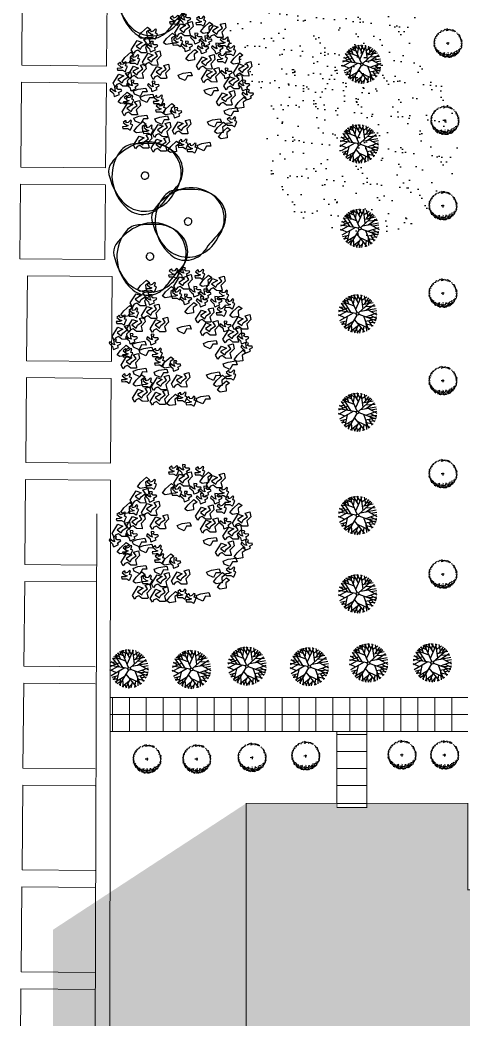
# Model space of a CAD drawing. Header units: millimetres. Extents: x 216896 to 446004, y 63591 to 243769.
# Drawn here: x 261577 to 287695, y 134254 to 193109 of the extents above; entities that cross this region are included whole.
import ezdxf

# ---------------------------------------------------------------- set-up
doc = ezdxf.new("R2010")
doc.units = ezdxf.units.MM
for name, color, linetype, true_color in [('green', 7, 'Continuous', 0x45e718), ('hatch', 7, 'Continuous', 0x515350), ('shadov', 7, 'Continuous', 0x2a3c34), ('trees', 7, 'Continuous', 0x547000)]:
    doc.layers.add(name, color=color, linetype=linetype, true_color=true_color)
doc.layers.add('line pedestr', color=7, linetype='Continuous', lineweight=5, true_color=0x1c1c1c)
doc.layers.add('wall', color=5, linetype='Continuous', lineweight=40)

# ---------------------------------------------------------------- blocks, each defined once
blk = doc.blocks.new('TRM')
for centre, radius, start, end in [((0.64, -0.14), 6.37, 100.4555, 151.0425), ((1.12, 0.09), 6.2, 85.3103, 127.4297), ((0.46, 0.84), 5.37, 1.1676, 100.4555), ((1.27, 1.98), 4.3, 351.1087, 85.3103), ((26.38, -31.74), 46.83, 128.3098, 132.2959), ((-3.08, 0.64), 3.07, 132.2959, 177.6877), ((3.24, -1.58), 9.33, 151.0425, 184.4792), ((0.75, 0.48), 6.89, 177.6877, 221.0767), ((-0.08, -0.21), 0.633, 142.6793, 321.6826), ((0.01, -0.28), 0.752, 61.2791, 142.6793), ((-0.17, -0.14), 0.752, 321.6826, 43.0427), ((22.4, -0.79), 17.01, 172.9001, 184.8756), ((-0.52, -0.47), 6.51, 338.1526, 12.6145), ((-3.65, -2.12), 2.43, 184.4792, 231.1587), ((0.46, -0.87), 5.45, 255.6085, 338.1526), ((1.34, -2.58), 4.12, 269.0752, 4.8756), ((1.91, 4.8), 11.3, 231.1587, 255.6085), ((1.4, 1.06), 7.76, 221.0767, 269.0752)]:
    blk.add_arc(centre, radius, start, end)
blk = doc.blocks.new('BRANCHO1', base_point=(16.66, 36.12))
for p, q in [((16.573, 36.1498), (16.6363, 36.2083)), ((16.6363, 36.2083), (16.6707, 36.1837)), ((16.7024, 36.1683), (16.6909, 36.2022)), ((16.6909, 36.2022), (16.7311, 36.2022)), ((16.7311, 36.2022), (16.7283, 36.1621)), ((16.5817, 36.1159), (16.573, 36.1498)), ((16.5989, 36.1313), (16.5817, 36.1159)), ((16.6219, 36.1344), (16.5989, 36.1313)), ((16.6707, 36.1837), (16.619, 36.1683)), ((16.619, 36.1683), (16.6449, 36.1344)), ((16.642, 36.1067), (16.6219, 36.1344)), ((16.6449, 36.1344), (16.6622, 36.1529)), ((16.6622, 36.1529), (16.7024, 36.1683)), ((16.7283, 36.1621), (16.688, 36.1375)), ((16.688, 36.1375), (16.688, 36.1005)), ((16.6851, 36.0944), (16.642, 36.1067)), ((16.688, 36.1005), (16.6851, 36.0944))]:
    blk.add_line(p, q)
blk = doc.blocks.new('BRANCHO2', base_point=(16.83, 36.07))
for p, q in [((16.7826, 36.0972), (16.8244, 36.1012)), ((16.7857, 36.0721), (16.7826, 36.0972)), ((16.8235, 36.041), (16.7857, 36.0721)), ((16.8534, 36.0726), (16.8235, 36.041)), ((16.8244, 36.1012), (16.8867, 36.0942)), ((16.8887, 36.0624), (16.8534, 36.0726)), ((16.8867, 36.0942), (16.8887, 36.0624))]:
    blk.add_line(p, q)
blk = doc.blocks.new('BRANCHO3', base_point=(16.71, 35.96))
for p, q in [((16.6899, 36.0349), (16.6698, 36.0256)), ((16.6956, 36.0318), (16.6899, 36.0349)), ((16.6554, 35.9949), (16.6554, 35.9795)), ((16.6841, 35.9887), (16.6554, 35.9949)), ((16.6554, 35.9795), (16.6812, 35.9733)), ((16.6698, 36.0256), (16.687, 36.001)), ((16.6812, 35.9733), (16.6927, 35.9702)), ((16.7014, 35.9918), (16.6841, 35.9887)), ((16.687, 36.001), (16.7014, 35.9918)), ((16.6927, 36.0165), (16.6956, 36.0318)), ((16.71, 36.0165), (16.6927, 36.0165)), ((16.6927, 35.9702), (16.7071, 35.9548)), ((16.7071, 35.9548), (16.7128, 35.9548)), ((16.7301, 36.0288), (16.71, 36.0165)), ((16.7128, 35.9548), (16.7243, 35.9702)), ((16.7243, 35.9979), (16.7387, 36.0226)), ((16.7387, 35.9887), (16.7243, 35.9979)), ((16.7243, 35.9702), (16.7387, 35.9887)), ((16.7387, 36.0226), (16.7301, 36.0288))]:
    blk.add_line(p, q)
blk = doc.blocks.new('A$C1C0644A9')
at = {"color": 0, "linetype": 'ByBlock', "xscale": 12, "yscale": 12, "zscale": 12}
for name, p, rotation in [('BRANCHO2', (-2.07, 6.02), 33.69006752598449), ('BRANCHO3', (1.77, 6.02), 315.0000000000102), ('BRANCHO2', (-4.23, 4.1), 33.69006752598449), ('BRANCHO3', (-1.95, 4.34), 315.0000000000102), ('BRANCHO2', (0.09, 4.82), 33.69006752598449), ('BRANCHO3', (2.37, 3.98), 315.0000000000102), ('BRANCHO2', (3.81, 4.94), 33.69006752598449), ('BRANCHO3', (1.29, 3.5), 315.0000000000102), ('BRANCHO3', (2.73, 2.9), 315.0000000000102), ('BRANCHO3', (3.21, 3.5), 315.0000000000102), ('BRANCHO2', (1.77, 2.78), 33.69006752598449), ('BRANCHO3', (4.05, 2.54), 315.0000000000102), ('BRANCHO3', (-6.39, 1.1), 315.0000000000102), ('BRANCHO3', (-4.71, 1.22), 315.0000000000102), ('BRANCHO2', (5.85, 1.34), 33.69006752598449), ('BRANCHO2', (-5.55, 0.5), 33.69006752598449), ('BRANCHO3', (-2.79, 0.62), 315.0000000000102), ('BRANCHO3', (4.29, 0.02), 315.0000000000102), ('BRANCHO3', (5.61, -1.54), 315.0000000000102), ('BRANCHO2', (-1.71, -1.66), 33.69006752598449), ('BRANCHO3', (-1.35, -2.38), 315.0000000000102), ('BRANCHO3', (5.73, -2.5), 315.0000000000102), ('BRANCHO2', (-4.83, -2.62), 33.69006752598449), ('BRANCHO2', (5.13, -2.86), 33.69006752598449), ('BRANCHO2', (-2.19, -5.26), 33.69006752598449), ('BRANCHO2', (2.61, -4.66), 33.69006752598449), ('BRANCHO2', (2.85, -5.26), 33.69006752598449)]:
    blk.add_blockref(name, p, dxfattribs=dict(at, rotation=rotation))
for name, p in [('BRANCHO3', (1.17, 6.14)), ('BRANCHO3', (-1.23, 5.42)), ('BRANCHO1', (1.77, 5.06)), ('BRANCHO3', (3.57, 5.42)), ('BRANCHO1', (-2.67, 4.58)), ('BRANCHO3', (0.93, 4.1)), ('BRANCHO1', (4.77, 4.1)), ('BRANCHO3', (-4.83, 3.14)), ('BRANCHO3', (-3.51, 3.5)), ('BRANCHO1', (-1.95, 3.14)), ('BRANCHO1', (-5.19, 1.94)), ('BRANCHO1', (-3.63, 2.3)), ('BRANCHO3', (5.25, 2.9)), ('BRANCHO1', (-1.47, 1.7)), ('BRANCHO1', (2.97, 1.46)), ('BRANCHO3', (4.65, 1.46)), ('BRANCHO3', (5.61, 1.94)), ('BRANCHO2', (-3.99, 0.74)), ('BRANCHO2', (0.57, 1.1)), ('BRANCHO1', (3.09, 0.14)), ('BRANCHO1', (6.21, -0.1)), ('BRANCHO1', (-5.07, -0.94)), ('BRANCHO3', (-5.07, -0.1)), ('BRANCHO2', (-3.51, 0.02)), ('BRANCHO3', (-2.31, -0.82)), ('BRANCHO3', (-2.31, -1.66)), ('BRANCHO2', (2.61, -0.94)), ('BRANCHO1', (5.01, -1.06)), ('BRANCHO3', (-5.79, -2.38)), ('BRANCHO2', (-4.59, -1.78)), ('BRANCHO1', (3.93, -2.38)), ('BRANCHO3', (-3.99, -3.34)), ('BRANCHO1', (-2.79, -3.7)), ('BRANCHO2', (-2.67, -2.38)), ('BRANCHO1', (-4.83, -4.3)), ('BRANCHO1', (-0.87, -3.94)), ('BRANCHO2', (2.13, -3.94)), ('BRANCHO3', (3.93, -4.66)), ('BRANCHO2', (3.93, -3.34)), ('BRANCHO1', (-3.27, -5.02)), ('BRANCHO3', (-1.11, -5.5)), ('BRANCHO3', (-0.39, -6.1)), ('BRANCHO2', (0.57, -5.86))]:
    blk.add_blockref(name, p, dxfattribs=at)
blk = doc.blocks.new('A$C19F01AD3')
at = {"color": 0}
for p, q in [((-0.537, 0.486), (-0.78, 0.526)), ((-0.603, 0.378), (-0.762, 0.551)), ((-0.427, 0.608), (-0.645, 0.687)), ((-0.423, 0.202), (-0.625, 0.705)), ((-0.053, 0.401), (-0.557, 0.761)), ((-0.281, 0.137), (-0.489, 0.808)), ((-0.292, 0.682), (-0.444, 0.833)), ((-0.41, 0.656), (-0.413, 0.85)), ((-0.095, 0.686), (-0.355, 0.876)), ((-0.284, 0.566), (-0.306, 0.895)), ((-0.115, 0.82), (-0.22, 0.92)), ((-0.199, 0.762), (-0.197, 0.926)), ((-0.003, 0.066), (-0.132, 0.938)), ((-0.108, 0.772), (-0.021, 0.947)), ((0.036, 0.751), (-0.094, 0.942)), ((-0.071, 0.523), (0.125, 0.94)), ((-0.03, 0.247), (0.451, 0.836)), ((0.181, 0.505), (0.055, 0.946)), ((0.139, 0.654), (0.295, 0.902)), ((0.301, 0.652), (0.208, 0.926)), ((0.327, 0.171), (0.415, 0.854)), ((0.381, 0.592), (0.656, 0.688)), ((0.447, 0.372), (0.728, 0.611)), ((0.537, 0.448), (0.555, 0.771)), ((0.581, 0.486), (0.812, 0.493)), ((0.61, 0.361), (0.792, 0.525)), ((-0.191, 0.096), (-0.93, -0.097)), ((-0.514, 0.243), (-0.925, 0.146)), ((-0.649, -0.024), (-0.917, 0.192)), ((-0.365, 0.409), (-0.874, 0.342)), ((-0.056, 0.034), (-0.851, 0.397)), ((-0.519, 0.01), (-0.785, -0.504)), ((0.057, 0.032), (0.844, 0.436)), ((0.172, 0.091), (0.947, 0.026)), ((0.354, 0.378), (0.885, 0.344)), ((0.438, 0.069), (0.92, 0.232)), ((0.481, 0.25), (0.935, 0.157)), ((0.542, 0.06), (0.9, -0.29)), ((-0.623, -0.191), (-0.916, -0.185)), ((-0.695, -0.33), (-0.891, -0.28)), ((-0.739, -0.188), (-0.874, -0.33)), ((-0.33, -0.318), (-0.818, -0.45)), ((-0.048, -0.045), (-0.672, -0.648)), ((-0.544, -0.376), (-0.636, -0.683)), ((-0.44, -0.424), (-0.504, -0.786)), ((-0.222, -0.214), (0.101, -0.931)), ((-0.135, -0.408), (0.394, -0.852)), ((0.058, -0.031), (0.774, -0.539)), ((0.25, -0.167), (0.318, -0.882)), ((0.276, -0.444), (0.808, -0.487)), ((0.351, -0.239), (0.926, -0.196)), ((0.426, -0.456), (0.522, -0.782)), ((0.447, -0.307), (0.864, -0.381)), ((0.513, -0.354), (0.675, -0.657)), ((0.592, -0.221), (0.832, -0.446)), ((0.66, -0.055), (0.944, -0.08)), ((-0.579, -0.491), (-0.753, -0.551)), ((-0.158, -0.58), (-0.551, -0.753)), ((-0.393, -0.684), (-0.371, -0.857)), ((-0.092, -0.504), (-0.391, -0.848)), ((-0.066, -0.756), (-0.281, -0.891)), ((-0.245, -0.681), (-0.239, -0.903)), ((-0.018, -0.666), (-0.154, -0.922)), ((0.148, -0.645), (0.016, -0.936)), ((0.282, -0.506), (0.196, -0.916)), ((0.289, -0.582), (0.583, -0.738)), ((0.458, -0.563), (0.724, -0.603))]:
    blk.add_line(p, q, dxfattribs=at)
blk.add_circle((0, 0), 0.0659, dxfattribs=at)
blk = doc.blocks.new('arbor2')
at = {"color": 0}
for p, q in [((-0.293, 0.325), (-0.286, 0.295)), ((-0.286, 0.339), (-0.258, 0.319)), ((-0.253, 0.308), (-0.272, 0.347)), ((-0.236, 0.344), (-0.252, 0.367)), ((-0.202, 0.344), (-0.227, 0.376)), ((-0.201, 0.363), (-0.202, 0.388)), ((-0.168, 0.375), (-0.178, 0.394)), ((-0.146, 0.414), (-0.151, 0.384)), ((-0.134, 0.423), (-0.115, 0.394)), ((-0.086, 0.409), (-0.092, 0.437)), ((-0.034, 0.436), (-0.053, 0.401)), ((-0.011, 0.412), (-0.013, 0.433)), ((-0.003, 0.444), (0.017, 0.422)), ((0.035, 0.449), (0.017, 0.426)), ((0.062, 0.439), (0.046, 0.421)), ((0.057, 0.408), (0.066, 0.388)), ((0.093, 0.45), (0.074, 0.424)), ((0.088, 0.422), (0.079, 0.391)), ((0.094, 0.399), (0.085, 0.38)), ((0.116, 0.401), (0.133, 0.419)), ((0.128, 0.421), (0.119, 0.39)), ((0.151, 0.41), (0.143, 0.382)), ((0.18, 0.409), (0.171, 0.388)), ((0.186, 0.379), (0.202, 0.363)), ((0.206, 0.396), (0.199, 0.362)), ((0.224, 0.383), (0.222, 0.362)), ((0.251, 0.376), (0.238, 0.353)), ((0.269, 0.364), (0.247, 0.334)), ((0.256, 0.344), (0.247, 0.321)), ((0.264, 0.361), (0.276, 0.322)), ((0.285, 0.301), (0.298, 0.317)), ((0.296, 0.348), (0.302, 0.321)), ((0.314, 0.318), (0.312, 0.289)), ((-0.442, -0.007), (-0.42, 0.012)), ((-0.441, 0.035), (-0.407, 0.041)), ((-0.397, 0.036), (-0.438, 0.051)), ((-0.41, 0.074), (-0.437, 0.079)), ((-0.437, 0.02), (-0.411, 0.004)), ((-0.386, 0.098), (-0.426, 0.102)), ((-0.398, 0.112), (-0.417, 0.129)), ((-0.41, 0.164), (-0.383, 0.173)), ((-0.384, 0.144), (-0.404, 0.15)), ((-0.395, 0.187), (-0.378, 0.162)), ((-0.394, 0.202), (-0.36, 0.195)), ((-0.352, 0.187), (-0.385, 0.215)), ((-0.35, 0.226), (-0.373, 0.241)), ((-0.319, 0.239), (-0.354, 0.259)), ((-0.325, 0.257), (-0.335, 0.279)), ((-0.316, 0.309), (-0.287, 0.308)), ((-0.299, 0.281), (-0.315, 0.294)), ((0.039, -0.009), (-0.056, 0.013)), ((0.01, 0.036), (-0.012, -0.045)), ((0.348, 0.238), (0.371, 0.254)), ((0.367, 0.203), (0.392, 0.204)), ((0.38, 0.17), (0.398, 0.18)), ((0.387, 0.117), (0.431, 0.12)), ((0.418, 0.148), (0.388, 0.153)), ((0.428, 0.136), (0.398, 0.118)), ((0.412, 0.175), (0.399, 0.148)), ((0.401, 0.057), (0.44, 0.068)), ((0.413, 0.088), (0.441, 0.094)), ((0.416, 0.013), (0.437, 0.015)), ((0.417, 0.049), (0.441, 0.04)), ((0.448, 0.005), (0.427, -0.015)), ((-0.411, -0.051), (-0.434, -0.042)), ((-0.407, -0.09), (-0.434, -0.096)), ((-0.394, -0.059), (-0.433, -0.07)), ((-0.41, -0.015), (-0.431, -0.017)), ((-0.38, -0.119), (-0.424, -0.122)), ((-0.421, -0.138), (-0.392, -0.12)), ((-0.385, -0.032), (-0.412, -0.05)), ((-0.412, -0.15), (-0.381, -0.155)), ((-0.406, -0.177), (-0.393, -0.151)), ((-0.37, -0.089), (-0.397, -0.106)), ((-0.373, -0.172), (-0.391, -0.182)), ((-0.36, -0.205), (-0.385, -0.206)), ((-0.353, -0.121), (-0.38, -0.139)), ((-0.342, -0.207), (-0.374, -0.232)), ((-0.342, -0.24), (-0.365, -0.256)), ((-0.333, -0.145), (-0.36, -0.163)), ((-0.36, -0.163), (-0.359, -0.185)), ((-0.306, -0.257), (-0.345, -0.276)), ((-0.312, -0.219), (-0.339, -0.237)), ((-0.336, -0.29), (-0.317, -0.262)), ((-0.328, -0.181), (-0.326, -0.203)), ((-0.323, -0.297), (-0.293, -0.29)), ((-0.319, -0.269), (-0.301, -0.298)), ((-0.307, -0.32), (-0.306, -0.291)), ((-0.275, -0.22), (-0.302, -0.237)), ((-0.299, -0.198), (-0.297, -0.22)), ((-0.269, -0.252), (-0.296, -0.27)), ((-0.279, -0.303), (-0.292, -0.319)), ((-0.271, -0.283), (-0.278, -0.256)), ((-0.258, -0.28), (-0.256, -0.302)), ((-0.226, -0.301), (-0.241, -0.316)), ((-0.209, -0.253), (-0.236, -0.27)), ((-0.232, -0.28), (-0.223, -0.256)), ((-0.174, -0.275), (-0.2, -0.289)), ((-0.197, -0.28), (-0.199, -0.26)), ((-0.197, -0.29), (-0.195, -0.312)), ((-0.188, -0.248), (-0.169, -0.27)), ((-0.169, -0.31), (-0.186, -0.334)), ((-0.11, -0.309), (-0.13, -0.335)), ((-0.07, -0.292), (-0.053, -0.274)), ((0.021, -0.297), (0.013, -0.33)), ((0.114, -0.308), (0.116, -0.34)), ((0.151, -0.288), (0.15, -0.318)), ((0.184, -0.301), (0.196, -0.328)), ((0.207, -0.283), (0.214, -0.306)), ((0.237, -0.282), (0.244, -0.304)), ((0.259, -0.31), (0.279, -0.349)), ((0.275, -0.252), (0.276, -0.274)), ((0.286, -0.267), (0.293, -0.289)), ((0.3, -0.327), (0.293, -0.297)), ((0.305, -0.283), (0.322, -0.296)), ((0.309, -0.248), (0.316, -0.271)), ((0.325, -0.241), (0.36, -0.261)), ((0.331, -0.259), (0.341, -0.282)), ((0.356, -0.228), (0.38, -0.243)), ((0.358, -0.189), (0.391, -0.218)), ((0.4, -0.204), (0.367, -0.197)), ((0.402, -0.189), (0.384, -0.164)), ((0.417, -0.166), (0.389, -0.176)), ((0.39, -0.146), (0.41, -0.152)), ((0.393, -0.1), (0.433, -0.104)), ((0.403, -0.039), (0.444, -0.053)), ((0.405, -0.114), (0.423, -0.131)), ((0.448, -0.037), (0.414, -0.043)), ((0.416, -0.076), (0.444, -0.081)), ((0.443, -0.022), (0.417, -0.006)), ((-0.254, -0.329), (-0.277, -0.339)), ((-0.237, -0.323), (-0.257, -0.358)), ((-0.204, -0.344), (-0.24, -0.353)), ((-0.224, -0.354), (-0.239, -0.378)), ((-0.21, -0.324), (-0.234, -0.333)), ((-0.184, -0.356), (-0.213, -0.389)), ((-0.2, -0.398), (-0.192, -0.364)), ((-0.187, -0.352), (-0.182, -0.372)), ((-0.185, -0.4), (-0.16, -0.382)), ((-0.162, -0.415), (-0.171, -0.387)), ((-0.142, -0.321), (-0.158, -0.338)), ((-0.142, -0.388), (-0.148, -0.408)), ((-0.146, -0.351), (-0.137, -0.372)), ((-0.109, -0.403), (-0.127, -0.421)), ((-0.115, -0.337), (-0.125, -0.368)), ((-0.109, -0.36), (-0.118, -0.379)), ((-0.086, -0.376), (-0.106, -0.393)), ((-0.074, -0.393), (-0.105, -0.414)), ((-0.096, -0.391), (-0.1, -0.431)), ((-0.07, -0.318), (-0.089, -0.34)), ((-0.075, -0.339), (-0.084, -0.369)), ((-0.072, -0.414), (-0.076, -0.442)), ((-0.052, -0.349), (-0.061, -0.377)), ((-0.056, -0.395), (-0.043, -0.412)), ((-0.034, -0.401), (-0.048, -0.442)), ((-0.033, -0.446), (-0.038, -0.412)), ((-0.024, -0.35), (-0.032, -0.372)), ((-0.018, -0.441), (-0.002, -0.415)), ((-0.017, -0.38), (-0.002, -0.396)), ((0.009, -0.446), (-0.01, -0.424)), ((0.002, -0.328), (-0.007, -0.359)), ((0.017, -0.414), (0.02, -0.435)), ((0.021, -0.376), (0.018, -0.397)), ((0.043, -0.322), (0.032, -0.35)), ((0.048, -0.383), (0.034, -0.406)), ((0.065, -0.395), (0.043, -0.425)), ((0.053, -0.415), (0.044, -0.439)), ((0.061, -0.399), (0.072, -0.437)), ((0.07, -0.346), (0.072, -0.375)), ((0.075, -0.366), (0.098, -0.355)), ((0.083, -0.39), (0.1, -0.402)), ((0.092, -0.411), (0.098, -0.439)), ((0.097, -0.337), (0.097, -0.36)), ((0.1, -0.391), (0.113, -0.375)), ((0.114, -0.363), (0.134, -0.373)), ((0.122, -0.385), (0.124, -0.428)), ((0.14, -0.425), (0.122, -0.396)), ((0.128, -0.375), (0.126, -0.404)), ((0.148, -0.346), (0.153, -0.367)), ((0.152, -0.416), (0.157, -0.386)), ((0.179, -0.41), (0.153, -0.397)), ((0.176, -0.344), (0.171, -0.37)), ((0.174, -0.377), (0.184, -0.396)), ((0.196, -0.349), (0.186, -0.384)), ((0.208, -0.365), (0.208, -0.39)), ((0.209, -0.346), (0.234, -0.378)), ((0.211, -0.338), (0.231, -0.343)), ((0.242, -0.346), (0.259, -0.369)), ((0.292, -0.341), (0.264, -0.321))]:
    blk.add_line(p, q, dxfattribs=at)

msp = doc.modelspace()

# ---------------------------------------------------------------- hatches: boundary and pattern name
at = {"layer": 'hatch'}
h = msp.add_hatch(color=256, dxfattribs=at)
h.dxf.hatch_style = 1
h.paths.add_polyline_path([(274912, 110996), (274912, 146960), (280262, 146960), (280262, 146710), (282007, 146710), (282024, 146710), (282024, 146960), (287976, 146960), (287976, 141867), (300076, 141860), (300076, 141160), (301876, 141160), (301876, 141860), (309335, 141867), (309335, 152228), (309485, 152228), (309485, 153142), (309335, 153142), (309333, 159065), (316468, 159060), (328623, 159060), (328623, 121387), (331226, 121387), (331226, 110996), (315226, 110996), (315226, 116116), (290926, 116116), (290926, 110990)])
at = {"layer": 'shadov', "ltscale": 0.1}
h = msp.add_hatch(dxfattribs=at)
h.set_pattern_fill('DOTS', color=256, scale=0.001)
h.paths.add_polyline_path([(331226, 110996), (315226, 110996), (315226, 116116), (290926, 116116), (290926, 110990), (274912, 110996), (274912, 146960), (271811, 144932), (269882, 143671), (268758, 142936), (266028, 141151), (263518, 139510), (263518, 103546), (279532, 103540), (287374, 108667), (303832, 108666), (303832, 103546), (319832, 103546)])
h.paths.add_polyline_path([(309335, 141867), (309333, 159065), (305083, 156287), (297939, 151616), (297941, 145693), (298091, 145693), (298091, 144779), (297941, 144779), (297941, 141861), (300076, 141860), (300076, 141160), (301876, 141160), (301876, 141860)])
at = {"layer": 'trees'}
h = msp.add_hatch(dxfattribs=at)
h.set_pattern_fill('AR-SAND', color=256, scale=800, angle=-13.35818, style=0)
h.set_pattern_definition([(24.1418192, (-254455244, 15446160.2), (307.104099, 1511.3975627), [0, -1216, 0, -1360, 0, -1300]), (354.1418192, (-254455244, 15446160.2), (1899.13399, 1869.525503), [0, -656, 0, -1096, 0, -420]), (314.1418192, (-254456201.3, 15446387.5), (2424.956389, -571.182904), [0, -400, 0, -1440, 0, -1880]), (304.1418192, (-254456201.3, 15446387.5), (2502.057127, 127.520706), [0, -200, 0, -944, 0, -1080])])
edge = h.paths.add_edge_path()
edge.add_arc((279188, 193703), 5790, -13.35818, 346.64182)
h = msp.add_hatch(dxfattribs=at)
h.set_pattern_fill('AR-SAND', color=256, scale=800, angle=-13.35818, style=0)
h.set_pattern_definition([(24.1418192, (-254452743.5, 15438485.6), (307.104099, 1511.3975627), [0, -1216, 0, -1360, 0, -1300]), (354.1418192, (-254452743.5, 15438485.6), (1899.13399, 1869.525503), [0, -656, 0, -1096, 0, -420]), (314.1418192, (-254453700.9, 15438712.9), (2424.956389, -571.182904), [0, -400, 0, -1440, 0, -1880]), (304.1418192, (-254453700.9, 15438713), (2502.057127, 127.520706), [0, -200, 0, -944, 0, -1080])])
edge = h.paths.add_edge_path()
edge.add_arc((281689, 186028), 5790, -13.35818, 346.64182)

# ---------------------------------------------------------------- linework, layer by layer
at = {"layer": 'line pedestr'}
for p, q in [((261680, 190438), (261726, 195438)), ((266680, 190392), (266725, 195392)), ((261680, 190438), (266680, 190392)), ((261626, 184438), (261671, 189438)), ((261671, 189438), (266671, 189392)), ((266626, 184393), (266671, 189392)), ((261626, 184438), (266626, 184393)), ((261577, 179041), (261617, 183438)), ((261617, 183438), (266617, 183393)), ((266577, 178996), (266617, 183393)), ((261577, 179041), (266577, 178996)), ((261972, 173037), (262018, 178037)), ((262018, 178037), (267017, 177992)), ((266972, 172992), (267017, 177992)), ((261972, 173037), (266972, 172992)), ((261918, 167038), (261963, 172037)), ((261963, 172037), (266963, 171992)), ((266918, 166992), (266963, 171992)), ((261918, 167038), (266918, 166992)), ((261864, 161038), (261909, 166038)), ((261909, 166038), (266909, 165992)), ((266864, 114835), (266909, 165992)), ((266101, 164016), (265903, 102205)), ((261864, 161038), (266091, 161000)), ((261809, 155038), (261855, 160038)), ((261855, 160038), (266088, 160000)), ((261809, 155038), (266014, 155000)), ((261755, 149038), (261800, 154038)), ((261800, 154038), (266014, 154000)), ((287976, 153196), (266897, 153196)), ((267026, 151196), (267026, 153196)), ((268026, 151196), (268026, 153196)), ((269026, 151196), (269026, 153196)), ((270026, 151196), (270026, 153196)), ((271026, 151196), (271026, 153196)), ((272026, 151196), (272026, 153196)), ((273026, 151196), (273026, 153196)), ((274026, 151196), (274026, 153196)), ((275026, 151196), (275026, 153196)), ((276026, 151196), (276026, 153196)), ((277026, 151196), (277026, 153196)), ((278026, 151196), (278026, 153196)), ((279026, 151196), (279026, 153196)), ((280026, 151196), (280026, 153196)), ((281026, 151196), (281026, 153196)), ((282026, 151196), (282026, 153196)), ((283026, 151196), (283026, 153196)), ((284026, 151196), (284026, 153196)), ((285026, 151196), (285026, 153196)), ((286026, 151196), (286026, 153196)), ((287026, 151196), (287026, 153196)), ((287976, 152196), (266897, 152196)), ((287976, 151196), (266896, 151196)), ((280262, 146960), (280262, 151196)), ((280262, 151010), (282024, 151010)), ((282024, 146960), (282024, 151196)), ((280262, 150010), (282024, 150010)), ((261755, 149038), (266014, 149000)), ((280262, 149010), (282024, 149010)), ((261701, 143039), (261746, 148038)), ((261746, 148038), (266014, 148000)), ((280262, 148010), (282024, 148010)), ((280262, 146960), (282024, 146960)), ((261701, 143039), (266014, 143000)), ((261646, 137039), (261692, 142039)), ((261692, 142039), (266014, 142000)), ((261646, 137039), (266014, 136999)), ((261592, 131039), (261637, 136039)), ((261637, 136039), (266014, 135999))]:
    msp.add_line(p, q, dxfattribs=at)
at = {"layer": 'wall', "const_width": 50}
msp.add_lwpolyline([(274912, 110996), (274912, 146960), (280262, 146960), (280262, 146710), (282007, 146710), (282024, 146710), (282024, 146960), (287976, 146960), (287976, 141867), (300076, 141860), (300076, 141160), (301876, 141160), (301876, 141860), (309335, 141867), (309335, 152228), (309485, 152228), (309485, 153142), (309335, 153142), (309333, 159065), (316468, 159060), (328623, 159060), (328623, 121387)], dxfattribs=at)

# ---------------------------------------------------------------- block references
at = {"layer": 'green'}
for name, p, xscale, yscale, zscale, rotation in [('arbor2', (286803, 191732), 1889.019404625307, 1889.019404625307, 1889.019404625307, 14.99999999998728), ('A$C19F01AD3', (281726, 190496), 1210.070298431674, 1210.070298431674, 1210.070298431674, 14.99999999998812), ('arbor2', (286622, 187182), 1889.019404625307, 1889.019404625307, 1889.019404625307, 14.99999999998728), ('A$C19F01AD3', (281575, 185801), 1210.070298431674, 1210.070298431674, 1210.070298431674, 14.99999999998812), ('arbor2', (286506, 182155), 1889.019404625307, 1889.019404625307, 1889.019404625307, 14.99999999998728), ('A$C19F01AD3', (281607, 180830), 1210.070298431674, 1210.070298431674, 1210.070298431674, 14.99999999998812), ('arbor2', (286506, 177004), 1889.019404625307, 1889.019404625307, 1889.019404625307, 14.99999999998728), ('A$C19F01AD3', (281479, 175792), 1210.070298431674, 1210.070298431674, 1210.070298431674, 14.99999999998812), ('arbor2', (286506, 171852), 1889.019404625307, 1889.019404625307, 1889.019404625307, 14.99999999998728), ('A$C19F01AD3', (281479, 169995), 1210.070298431674, 1210.070298431674, 1210.070298431674, 14.99999999998812), ('arbor2', (286506, 166366), 1889.019404625307, 1889.019404625307, 1889.019404625307, 14.99999999998728), ('A$C19F01AD3', (281479, 163917), 1210.070298431674, 1210.070298431674, 1210.070298431674, 14.99999999998812), ('arbor2', (286506, 160454), 1889.019404625307, 1889.019404625307, 1889.019404625307, 14.99999999998728), ('A$C19F01AD3', (281479, 159297), 1210.070298431674, 1210.070298431674, 1210.070298431674, 14.99999999998812), ('A$C19F01AD3', (282125, 155223), 1210.070298431674, 1210.070298431674, 1210.070298431674, 14.99999999998812), ('A$C19F01AD3', (285881, 155237), 1210.070298431674, 1210.070298431674, 1210.070298431674, 14.99999999998812), ('A$C19F01AD3', (268009, 154883), 1210.070298431674, 1210.070298431674, 1210.070298431674, 14.99999999998812), ('A$C19F01AD3', (271684, 154845), 1210.070298431674, 1210.070298431674, 1210.070298431674, 14.99999999998812), ('A$C19F01AD3', (274953, 155041), 1210.070298431674, 1210.070298431674, 1210.070298431674, 14.99999999998812), ('A$C19F01AD3', (278628, 155003), 1210.070298431674, 1210.070298431674, 1210.070298431674, 14.99999999998812), ('arbor2', (275256, 149653), 1889.019404625307, 1889.019404625307, 1889.019404625307, 14.99999999998728), ('arbor2', (278417, 149750), 1889.019404625307, 1889.019404625307, 1889.019404625307, 14.99999999998728), ('arbor2', (284093, 149807), 1889.019404625307, 1889.019404625307, 1889.019404625307, 14.99999999998728), ('arbor2', (286607, 149801), 1889.019404625307, 1889.019404625307, 1889.019404625307, 14.99999999998728), ('arbor2', (269066, 149564), 1889.019404625307, 1889.019404625307, 1889.019404625307, 14.99999999998728), ('arbor2', (271996, 149564), 1889.019404625307, 1889.019404625307, 1889.019404625307, 14.99999999998728)]:
    msp.add_blockref(name, p, dxfattribs=dict(at, xscale=xscale, yscale=yscale, zscale=zscale, rotation=rotation))
at = {"layer": 'trees'}
for name, p, xscale, yscale, zscale, rotation in [('TRM', (269433, 194316), 333.0438032800143, 333.0438032800143, 333.0438032800143, 321.2440498886517), ('A$C1C0644A9', (271133, 189012), 615.2234675828582, 615.2234675828582, 615.2234675828582, 14.99999999659651), ('TRM', (269000, 183975), 333.0438032800143, 333.0438032800143, 333.0438032800143, 321.2440498886517), ('TRM', (271537, 181270), 333.0438032800143, 333.0438032800143, 333.0438032800143, 321.2440498886517), ('TRM', (269292, 179211), 333.0438032800143, 333.0438032800143, 333.0438032800143, 321.2440498886517), ('A$C1C0644A9', (271076, 174098), 615.2234675828582, 615.2234675828582, 615.2234675828582, 14.99999999659651), ('A$C1C0644A9', (271076, 162487), 615.2234675828582, 615.2234675828582, 615.2234675828582, 14.99999999659651)]:
    msp.add_blockref(name, p, dxfattribs=dict(at, xscale=xscale, yscale=yscale, zscale=zscale, rotation=rotation))

doc.saveas('drawing.dxf')
